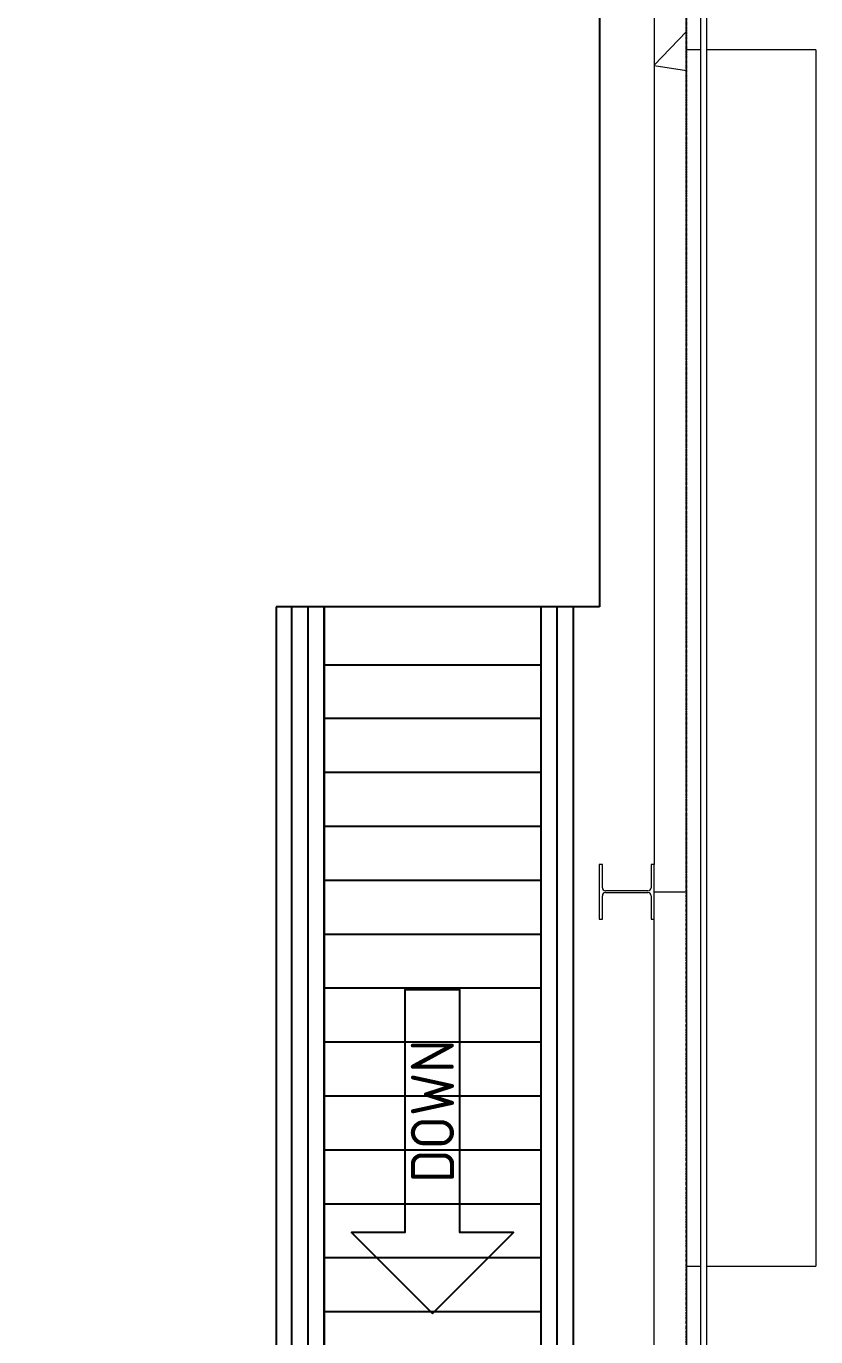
# Model space of a CAD drawing. Header units: millimetres. Extents: x -677815 to 476396, y -125373 to 39000.
# Drawn here: x 266938 to 270600, y -14063 to -7988 of the extents above; entities that cross this region are included whole.
import ezdxf

# ---------------------------------------------------------------- set-up
doc = ezdxf.new("R2010")
doc.units = ezdxf.units.MM
doc.linetypes.add('Xref building Toll$0$Grid Line', pattern=[22.225, 12.7, -3.175, 3.175, -3.175])
doc.linetypes.add('Xref Mezz Stairs$0$AM_ISO02W050', pattern=[7.5, 6, -1.5])
for name, color, linetype, lineweight in [('AM_BOR', 4, 'Continuous', 25), ('Xref building Toll$0$A-WALL', 113, 'Continuous', 9), ('Xref building Toll$0$A-WALL-PATT', 111, 'Continuous', 9), ('Xref building Toll$0$I-FURN', 30, 'Continuous', 9), ('Xref building Toll$0$S-COLS', 52, 'Continuous', 9), ('Xref Mezz Stairs$0$Hidden', 9, 'Xref Mezz Stairs$0$AM_ISO02W050', 25), ('Xref Mezz Stairs$0$Platform', 1, 'Continuous', 25)]:
    doc.layers.add(name, color=color, linetype=linetype, lineweight=lineweight)
doc.layers.add('Xref building Toll$0$S-GRID', color=8, linetype='Continuous')
doc.layers.add('Xref Mezz Stairs$0$Flow Arrows', color=40, linetype='Continuous')
doc.styles.add('Xref Mezz Stairs$0$STANDARD', font='ISOCP.SHX')

# ---------------------------------------------------------------- blocks, each defined once
blk = doc.blocks.new('Xref building Toll$0$Toll Grids')
at = {"layer": 'Xref building Toll$0$S-GRID', "linetype": 'Xref building Toll$0$Grid Line'}
blk.add_line((270000, -125373.3), (270000, 36031.5), dxfattribs=at)
blk = doc.blocks.new('Xref building Toll$0$UC-Universal Column-Column - C4_5-250UC73-1332365-MASTER GROUND FLOOR')
at = {"layer": 'Xref building Toll$0$S-COLS', "lineweight": 18}
for p, q in [((127, 127), (-127, 127)), ((-127, 127), (-127, 112.8)), ((127, 112.8), (127, 127)), ((-127, 112.8), (-18.3, 112.8)), ((-4.3, 98.8), (-4.3, -98.8)), ((4.3, -98.8), (4.3, 98.8)), ((18.3, 112.8), (127, 112.8)), ((-18.3, -112.8), (-127, -112.8)), ((-127, -112.8), (-127, -127)), ((127, -112.8), (18.3, -112.8)), ((127, -127), (127, -112.8)), ((-127, -127), (127, -127))]:
    blk.add_line(p, q, dxfattribs=at)
at = {"layer": 'Xref building Toll$0$S-COLS'}
for p, q in [((-127, 127), (-127, 127)), ((127, 127), (127, 127)), ((-127, 112.8), (-127, 112.8)), ((127, 112.8), (127, 112.8)), ((-127, -112.8), (-127, -112.8)), ((127, -112.8), (127, -112.8)), ((-127, -127), (-127, -127)), ((127, -127), (127, -127))]:
    blk.add_line(p, q, dxfattribs=at)
at = {"layer": 'Xref building Toll$0$S-COLS', "lineweight": 18}
for centre, start, end in [((-18.3, 98.8), 0, 90), ((18.3, 98.8), 90, 180), ((-18.3, -98.8), 270, 0), ((18.3, -98.8), 180, 270)]:
    blk.add_arc(centre, 14, start, end, dxfattribs=at)
blk = doc.blocks.new('Xref building Toll$0$IVS-FURNITURE-Table Cabinet Frame1 - D600 H900 THK18_18 2-2258859-MASTER GROUND FLOOR')
at = {"layer": 'Xref building Toll$0$I-FURN'}
for p, q in [((-2819.585929, 0), (-2819.585929, -65)), ((2819.585929, -65), (2819.585929, 0)), ((-2819.585929, -94), (-2819.585929, -600)), ((2819.585929, -600), (2819.585929, -94)), ((2819.585929, -600), (-2819.585929, -600))]:
    blk.add_line(p, q, dxfattribs=at)
blk = doc.blocks.new('Xref building Toll$0$building block 28092016')
at = {"layer": 'Xref building Toll$0$A-WALL-PATT', "lineweight": 9}
h = blk.add_hatch(dxfattribs=at)
h.set_pattern_fill('FP_1', color=256, style=0, pattern_type=2)
h.set_pattern_definition([(50, (714549.7, -811512), (3643.682, -318.78), [381, -4191]), (355, (714549.7, -811512), (-704.856, 3821.136), [304.8, -3352.8]), (100.451, (714853.3, -811538.5), (2938.852, 3502.332), [323.8, -3561.8]), (46.184, (714549.7, -810496), (5421.58, -840.856), [571.5, -6286.5]), (96.636, (715001.5, -810566), (4748.05, 4948.55), [485.7, -5342.7]), (351.184, (714549.7, -810496), (4748.1, 4948.51), [457.2, -5029.2]), (21, (715057.7, -810750), (3032.288, -2045.304), [381, -4191]), (326, (715057.7, -810750), (1236.04, 3683.76), [304.8, -3352.8]), (71.451, (715310.3, -810920.4), (4268.343, 1638.425), [323.8, -3561.8]), (37.5, (714549.7, -811512), (61.772, 1691.101), [167.64, -3144.52, 167.64, -3235.96, -3365.5]), (37.5, (714549.7, -811512), (61.772, 1691.101), [-6715.76, 167.64, -3197.86]), (7.5, (714549.7, -811512), (1336.393, 2003.611), [167.64, -1772.92, 167.64, -3068.32, -1282.7]), (7.5, (714549.7, -811512), (1336.393, 2003.611), [-5176.52, 167.64, -1115.06]), (327.5, (713416.8, -811512), (2711.818, -114.5786), [167.64, -1102.36, 167.64, -3794.76, -5257.8]), (327.5, (713416.8, -811512), (2711.818, -114.5786), [-5232.4, 167.64, -5090.16]), (317.5, (712908.8, -811512), (2962.586, 508.533), [167.64, -1483.36, 167.64, -2463.8, -3733.8]), (317.5, (712908.8, -811512), (2962.586, 508.533), [-4282.44, 167.64, -3566.16])])
h.paths.add_polyline_path([(992549.6, -683499.5), (992549.6, -671649.5), (992399.6, -671649.5), (992399.6, -683499.5), (992414.5, -683499.5)], flags=0)
at = {"layer": 'Xref building Toll$0$A-WALL', "lineweight": 18}
for p, q in [((992614.6, -671434.5), (992614.6, -791564.5)), ((992643.6, -791593.5), (992643.6, -671405.5)), ((992399.6, -671649.5), (992399.6, -683372.5)), ((992549.6, -683499.5), (992549.6, -676059.5)), ((992399.6, -683499.5), (992549.6, -683499.5))]:
    blk.add_line(p, q, dxfattribs=at)
at = {"layer": 'Xref building Toll$0$A-WALL'}
for p, q in [((992549.6, -683499.5), (992549.6, -690339.5)), ((992399.6, -690339.5), (992399.6, -683626.5))]:
    blk.add_line(p, q, dxfattribs=at)
at = {"layer": 'Xref building Toll$0$I-FURN', "rotation": 90}
blk.add_blockref('Xref building Toll$0$IVS-FURNITURE-Table Cabinet Frame1 - D600 H900 THK18_18 2-2258859-MASTER GROUND FLOOR', (992549.6, -682415.9), dxfattribs=at)
at = {"layer": 'Xref building Toll$0$S-COLS', "rotation": 90}
blk.add_blockref('Xref building Toll$0$UC-Universal Column-Column - C4_5-250UC73-1332365-MASTER GROUND FLOOR', (992272.6, -683499.5), dxfattribs=at)
blk = doc.blocks.new('Xref building Toll')
for name, p in [('Xref building Toll$0$Toll Grids', (0, 0)), ('Xref building Toll$0$building block 28092016', (-722549.6, 671499.5))]:
    blk.add_blockref(name, p)
blk = doc.blocks.new('Xref Mezz Stairs$0$Stair Arrow')
at = {"color": 0, "linetype": 'Continuous'}
blk.add_lwpolyline([(0, 0), (375, -375), (375, -127.5), (1500, -127.5), (1500, 127.5), (375, 127.5), (375, 375)], close=True, dxfattribs=at)
at = {"insert": (937.5, 0), "char_height": 200, "attachment_point": 5, "style": 'Xref Mezz Stairs$0$STANDARD'}
blk.add_mtext_dynamic_manual_height_columns('DOWN', width=523.593, gutter_width=12.5, heights=[0], dxfattribs=at)
blk = doc.blocks.new('Xref Mezz Stairs$0$stairs')
for p, q in [((-505, 100), (-505, -4535)), ((500, 100), (500, -4535)), ((500, -170), (-505, -170)), ((-505, -420), (500, -420)), ((-505, -670), (500, -670)), ((-505, -920), (500, -920)), ((-505, -1170), (500, -1170)), ((-505, -1420), (500, -1420)), ((-505, -1670), (500, -1670)), ((-505, -1920), (500, -1920)), ((-505, -2170), (500, -2170)), ((-505, -2420), (500, -2420)), ((-505, -2670), (500, -2670)), ((-505, -2920), (500, -2920)), ((-505, -3170), (500, -3170)), ((-505, -3420), (500, -3420)), ((-505, -3670), (500, -3670)), ((-505, -3920), (500, -3920)), ((-505, -4170), (500, -4170)), ((-505, -4420), (500, -4420))]:
    blk.add_line(p, q)
for points in [[(-505, 100), (-505, -4535), (-580, -4535), (-580, 100)], [(575, 100), (-580, 100)], [(575, 100), (575, -4535), (500, -4535), (500, 100)], [(-505, -4420), (500, -4420)], [(-505, -4420), (500, -4420)]]:
    blk.add_lwpolyline(points)
at = {"layer": 'Xref Mezz Stairs$0$Hidden'}
for points in [[(-580, 100), (-654.5, 100), (-654.5, -4420), (-580, -4420)], [(575, -4420), (649.5, -4420), (649.5, 100), (575, 100)]]:
    blk.add_lwpolyline(points, dxfattribs=at)
blk = doc.blocks.new('Xref Mezz Stairs')
at = {"layer": 'Xref Mezz Stairs$0$Platform'}
blk.add_lwpolyline([(186097.5, -10404.6), (260047.5, -10404.6), (260047.5, -3654.6), (268097.5, -3654.6), (268097.5, -7004.6), (269597.5, -7004.6), (269597.5, -10679.6), (268097.5, -10679.6), (268097.5, -26854.6), (269597.5, -26854.6), (269597.5, -33129.6), (268097.5, -33129.6), (268097.5, -58604.6), (269597.5, -58604.6), (269597.5, -61879.6), (268097.5, -61879.6), (268097.5, -85079.6), (269597.5, -85079.6), (269597.5, -89329.6), (268097.5, -89329.6), (268097.5, -119354.6), (245297.5, -119354.6)], dxfattribs=at)
at = {"layer": 'Xref Mezz Stairs$0$Flow Arrows', "rotation": 89.99999999999999}
blk.add_blockref('Xref Mezz Stairs$0$Stair Arrow', (268822.5, -13954.6), dxfattribs=at)
at = {"layer": 'Xref Mezz Stairs$0$Platform', "xscale": -1}
blk.add_blockref('Xref Mezz Stairs$0$stairs', (268820, -10777.6), dxfattribs=at)

msp = doc.modelspace()

# ---------------------------------------------------------------- block references
at = {"layer": 'AM_BOR'}
for name in ['Xref building Toll', 'Xref Mezz Stairs']:
    msp.add_blockref(name, (0, 0), dxfattribs=at)

doc.saveas('drawing.dxf')
